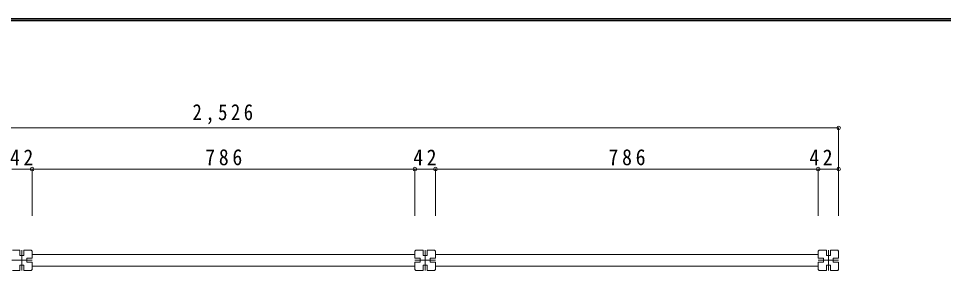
# Model space of a CAD drawing. Units: millimetres at full size, sheet at 1:15. Extents: x -3000 to 2850, y -2151 to 2088.
# Drawn here: x -1065 to 834, y 1570 to 2088 of the extents above; entities that cross this region are included whole.
import ezdxf

# ---------------------------------------------------------------- set-up
doc = ezdxf.new("R2010")
doc.units = ezdxf.units.MM
doc.header["$LTSCALE"] = 15
doc.header["$PDMODE"] = 32
doc.header["$PDSIZE"] = 7.5
doc.linetypes.add('CHAIN1', pattern=[8, 5, -1, 1, -1])
doc.layers.add('0-B_寸法', color=7, linetype='Continuous', lineweight=9)
doc.layers.add('F-1_枠', color=6, linetype='Continuous', lineweight=9)
doc.styles.add('ＭＳ ゴシック', font='')
doc.styles.get('ＭＳ ゴシック').set_extended_font_data('MS Gothic')

msp = doc.modelspace()

# ---------------------------------------------------------------- linework, layer by layer
at = {"layer": '0-B_寸法', "color": 3}
for p, q in [((-1907.43, 1862.8), (618.57, 1862.8)), ((618.57, 1862.8), (618.57, 1778.34)), ((-1079.43, 1778.34), (-1037.43, 1778.34)), ((-1037.43, 1778.34), (-1037.43, 1682.57)), ((-1037.43, 1778.34), (-251.43, 1778.34)), ((-251.43, 1778.34), (-251.43, 1682.57)), ((-251.43, 1778.34), (-209.43, 1778.34)), ((-209.43, 1778.34), (-209.43, 1682.57)), ((-209.43, 1778.34), (576.57, 1778.34)), ((576.57, 1778.34), (576.57, 1682.57)), ((576.57, 1778.34), (618.57, 1778.34)), ((618.57, 1778.34), (618.57, 1682.57))]:
    msp.add_line(p, q, dxfattribs=at)
at = {"layer": '0-B_寸法'}
for p, q in [((-1077.43, 1612.15), (-1062.43, 1612.15)), ((-1054.43, 1612.15), (-1054.43, 1601.15)), ((-1037.43, 1603.15), (-251.43, 1603.15)), ((-249.43, 1612.15), (-251.43, 1610.15)), ((-251.43, 1595.15), (-251.43, 1610.15)), ((-249.43, 1612.15), (-234.43, 1612.15)), ((-226.43, 1612.15), (-226.43, 1601.15)), ((-209.43, 1603.15), (576.57, 1603.15)), ((578.57, 1612.15), (576.57, 1610.15)), ((576.57, 1595.15), (576.57, 1610.15)), ((578.57, 1612.15), (593.57, 1612.15)), ((601.57, 1612.15), (601.57, 1601.15)), ((-1054.43, 1570.15), (-1054.43, 1581.15)), ((-1037.43, 1595.15), (-1048.43, 1595.15)), ((-1037.43, 1587.15), (-1037.43, 1572.15)), ((-1037.43, 1579.15), (-251.43, 1579.15)), ((-251.43, 1595.15), (-240.43, 1595.15)), ((-251.43, 1572.15), (-251.43, 1587.15)), ((-226.43, 1570.15), (-226.43, 1581.15)), ((-209.43, 1595.15), (-220.43, 1595.15)), ((-209.43, 1587.15), (-209.43, 1572.15)), ((-209.43, 1579.15), (576.57, 1579.15)), ((576.57, 1595.15), (587.57, 1595.15)), ((576.57, 1572.15), (576.57, 1587.15)), ((601.57, 1570.15), (601.57, 1581.15)), ((618.57, 1595.15), (607.57, 1595.15)), ((618.57, 1587.15), (618.57, 1572.15)), ((-1062.43, 1570.15), (-1077.43, 1570.15)), ((-1039.43, 1570.15), (-1054.43, 1570.15)), ((-1039.43, 1570.15), (-1037.43, 1572.15)), ((-251.43, 1572.15), (-249.43, 1570.15)), ((-234.43, 1570.15), (-249.43, 1570.15)), ((-211.43, 1570.15), (-226.43, 1570.15)), ((-211.43, 1570.15), (-209.43, 1572.15)), ((576.57, 1572.15), (578.57, 1570.15)), ((593.57, 1570.15), (578.57, 1570.15)), ((616.57, 1570.15), (601.57, 1570.15)), ((616.57, 1570.15), (618.57, 1572.15))]:
    msp.add_line(p, q, dxfattribs=at)
at = {"layer": '0-B_寸法', "color": 4, "linetype": 'CHAIN1'}
for p, q in [((-1058.43, 1612.15), (-1058.43, 1570.15)), ((-230.43, 1612.15), (-230.43, 1570.15)), ((597.57, 1612.15), (597.57, 1570.15)), ((-1079.43, 1591.15), (-1037.43, 1591.15)), ((-251.43, 1591.15), (-209.43, 1591.15)), ((576.57, 1591.15), (618.57, 1591.15))]:
    msp.add_line(p, q, dxfattribs=at)
at = {"layer": '0-B_寸法'}
for points in [[(-1062.43, 1612.15), (-1062.43, 1601.15), (-1054.43, 1601.15)], [(-1054.43, 1612.15), (-1039.43, 1612.15), (-1037.43, 1610.15), (-1037.43, 1595.15)], [(-234.43, 1612.15), (-234.43, 1601.15), (-226.43, 1601.15)], [(-226.43, 1612.15), (-211.43, 1612.15), (-209.43, 1610.15), (-209.43, 1595.15)], [(593.57, 1612.15), (593.57, 1601.15), (601.57, 1601.15)], [(601.57, 1612.15), (616.57, 1612.15), (618.57, 1610.15), (618.57, 1595.15)], [(-1062.43, 1570.15), (-1062.43, 1581.15), (-1054.43, 1581.15)], [(-1037.43, 1587.15), (-1048.43, 1587.15), (-1048.43, 1595.15)], [(-251.43, 1587.15), (-240.43, 1587.15), (-240.43, 1595.15)], [(-234.43, 1570.15), (-234.43, 1581.15), (-226.43, 1581.15)], [(-209.43, 1587.15), (-220.43, 1587.15), (-220.43, 1595.15)], [(576.57, 1587.15), (587.57, 1587.15), (587.57, 1595.15)], [(593.57, 1570.15), (593.57, 1581.15), (601.57, 1581.15)], [(618.57, 1587.15), (607.57, 1587.15), (607.57, 1595.15)]]:
    msp.add_lwpolyline(points, dxfattribs=at)
at = {"layer": '0-B_寸法', "color": 3}
for p in [(618.57, 1862.8), (-1037.43, 1778.34), (-251.43, 1778.34), (-209.43, 1778.34), (576.57, 1778.34), (618.57, 1778.34)]:
    msp.add_point(p, dxfattribs=at)
at = {"layer": 'F-1_枠'}
for p, q in [((-3000, 2087.5), (2850, 2087.5)), ((-3000, 2085), (2850, 2085)), ((-3000, 2082.5), (2850, 2082.5))]:
    msp.add_line(p, q, dxfattribs=at)

# ---------------------------------------------------------------- texts
at = {"layer": '0-B_寸法', "char_height": 32.99, "attachment_point": 7, "style": 'ＭＳ ゴシック'}
for s, insert in [('\\T1.38;\\W0.85;2,526', (-708.18, 1870.3)), ('\\T1.36;\\W0.9;42', (-1082.81, 1785.84)), ('\\T1.38;\\W0.9;786', (-681.93, 1785.84)), ('\\T1.36;\\W0.9;42', (-254.81, 1785.84)), ('\\T1.38;\\W0.9;786', (146.07, 1785.84)), ('\\T1.36;\\W0.9;42', (558.36, 1785.84))]:
    msp.add_mtext(s, dxfattribs=dict(at, insert=insert))

doc.saveas('drawing.dxf')
